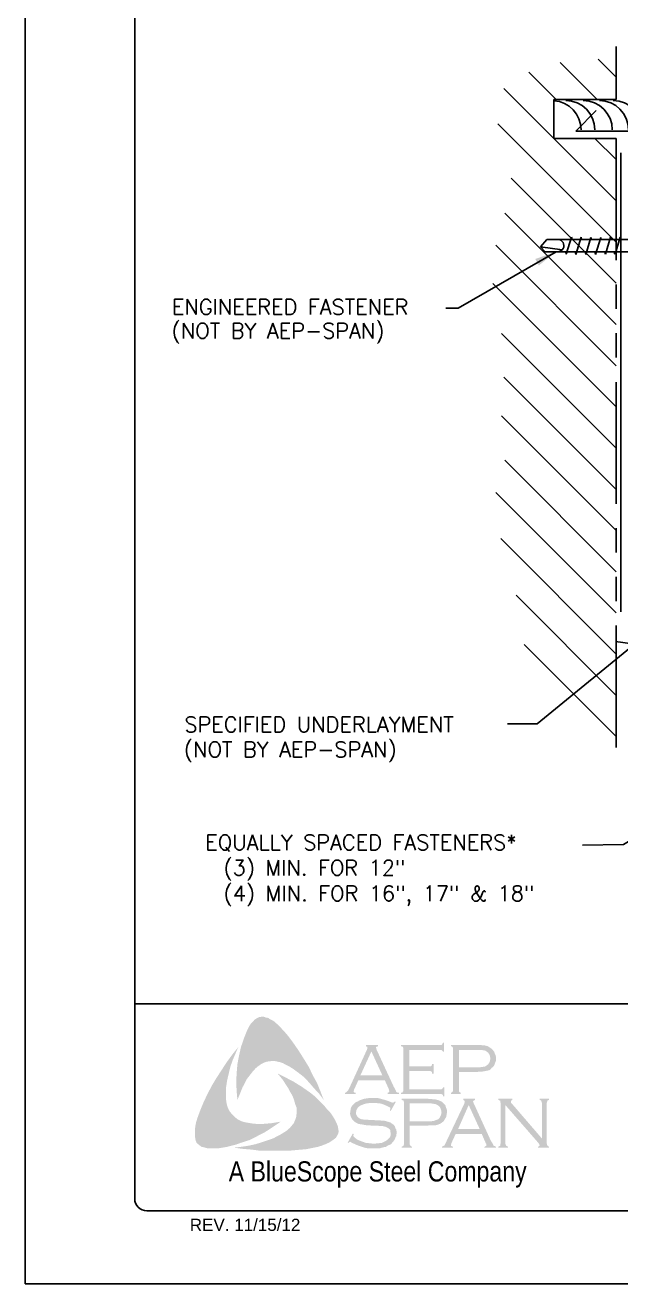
# Model space of a CAD drawing. Extents: x 100.7 to 109.2, y -38 to -27.
# Drawn here: x 100.65 to 103.71, y -38 to -31.54 of the extents above; entities that cross this region are included whole.
import ezdxf

# ---------------------------------------------------------------- set-up
doc = ezdxf.new("R2010")
doc.units = 0
doc.header["$LTSCALE"] = 0.5
doc.header["$MEASUREMENT"] = 0
doc.linetypes.add('PHANTOM', pattern=[2.5, 1.25, -0.25, 0.25, -0.25, 0.25, -0.25])
doc.layers.get('0').update_dxf_attribs({"linetype": 'CONTINUOUS'})
for name, color, linetype in [('BORDER', 9, 'CONTINUOUS'), ('DIM', 4, 'CONTINUOUS'), ('DWG', 2, 'CONTINUOUS'), ('LAYER_1', 160, 'CONTINUOUS')]:
    doc.layers.add(name, color=color, linetype=linetype)
doc.styles.add('ROMAND', font='romand.shx')
doc.styles.get("Standard").update_dxf_attribs({"font": 'romans.shx'})
doc.styles.add('STD', font='simplex.shx', dxfattribs={"height": 0.125})

# ---------------------------------------------------------------- blocks, each defined once
blk = doc.blocks.new('Blue Logo')
at = {"layer": 'LAYER_1'}
for points in [[(-1.7113, 0.8965), (-1.6829, 0.8581), (-1.6566, 0.8197), (-1.6323, 0.7812), (-1.606, 0.7387), (-1.5858, 0.6962), (-1.5635, 0.6557), (-1.5453, 0.6112), (-1.5291, 0.5687), (-1.5514, 0.5991), (-1.5777, 0.6274), (-1.602, 0.6557), (-1.6283, 0.6841), (-1.6566, 0.7063), (-1.687, 0.7286), (-1.7032, 0.7387), (-1.7193, 0.7468), (-1.7376, 0.7569), (-1.7558, 0.763), (-1.774, 0.767), (-1.7881, 0.7691), (-1.8064, 0.767), (-1.8225, 0.765), (-1.8387, 0.7589), (-1.8529, 0.7509), (-1.8671, 0.7407), (-1.8792, 0.7306), (-1.8954, 0.7124), (-1.9096, 0.6942), (-1.9237, 0.676), (-1.9338, 0.6557), (-1.946, 0.6335), (-1.9541, 0.6133), (-1.9723, 0.5687), (-1.9763, 0.6133), (-1.9784, 0.6618), (-1.9763, 0.7063), (-1.9723, 0.7529), (-1.9642, 0.7954), (-1.9541, 0.8399), (-1.9399, 0.8824), (-1.9237, 0.9228), (-1.9116, 0.9471), (-1.9035, 0.9593), (-1.8934, 0.9694), (-1.8853, 0.9795), (-1.8731, 0.9876), (-1.861, 0.9937), (-1.8468, 0.9957), (-1.8367, 0.9957), (-1.8266, 0.9916), (-1.8144, 0.9896), (-1.8064, 0.9836), (-1.7861, 0.9734), (-1.7699, 0.9593), (-1.7537, 0.9431), (-1.7376, 0.9269), (-1.7113, 0.8965)], [(-2.0289, 0.5566), (-2.0249, 0.5384), (-2.0188, 0.5222), (-2.0107, 0.508), (-1.9986, 0.4939), (-1.9864, 0.4817), (-1.9723, 0.4696), (-1.9561, 0.4615), (-1.9399, 0.4554), (-1.9176, 0.4514), (-1.8934, 0.4473), (-1.8691, 0.4453), (-1.8448, 0.4453), (-1.8205, 0.4473), (-1.7962, 0.4494), (-1.7497, 0.4574), (-1.7881, 0.4311), (-1.8286, 0.4048), (-1.8711, 0.3826), (-1.9116, 0.3623), (-1.9561, 0.3482), (-1.9784, 0.3401), (-2.0026, 0.334), (-2.0249, 0.3279), (-2.0492, 0.3239), (-2.0735, 0.3199), (-2.0957, 0.3199), (-2.122, 0.3199), (-2.1321, 0.3219), (-2.1443, 0.3259), (-2.1564, 0.3279), (-2.1645, 0.334), (-2.1746, 0.3421), (-2.1827, 0.3502), (-2.1868, 0.3603), (-2.1888, 0.3704), (-2.1908, 0.3907), (-2.1908, 0.4109), (-2.1888, 0.4332), (-2.1847, 0.4534), (-2.1787, 0.4736), (-2.1645, 0.5121), (-2.1463, 0.5566), (-2.1261, 0.5991), (-2.1038, 0.6416), (-2.0795, 0.6821), (-2.0532, 0.7225), (-2.0269, 0.763), (-1.9986, 0.8014), (-1.9682, 0.8399), (-1.9966, 0.7731), (-2.0087, 0.7387), (-2.0168, 0.7043), (-2.0249, 0.6699), (-2.031, 0.6315), (-2.031, 0.6133), (-2.031, 0.595), (-2.031, 0.5748), (-2.0289, 0.5566)], [(-1.09, 0.7165), (-1.09, 0.6234), (-0.9302, 0.6234), (-0.9241, 0.6234), (-0.9201, 0.6274), (-0.916, 0.6294), (-0.916, 0.6335), (-0.91, 0.6335), (-0.91, 0.587), (-0.916, 0.587), (-0.916, 0.593), (-0.9201, 0.5971), (-0.9241, 0.5991), (-0.9302, 0.5991), (-1.1325, 0.5991), (-1.1325, 0.6052), (-1.1244, 0.6072), (-1.1224, 0.6112), (-1.1204, 0.6133), (-1.1204, 0.6214), (-1.1204, 0.8298), (-1.1204, 0.8358), (-1.1224, 0.8399), (-1.1265, 0.8439), (-1.1325, 0.8439), (-1.1325, 0.85), (-0.9322, 0.85), (-0.9261, 0.85), (-0.9221, 0.852), (-0.9201, 0.8561), (-0.916, 0.8621), (-0.912, 0.8621), (-0.912, 0.8156), (-0.916, 0.8156), (-0.9201, 0.8217), (-0.9221, 0.8237), (-0.9261, 0.8257), (-0.9322, 0.8257), (-1.09, 0.8257), (-1.09, 0.7407), (-0.9868, 0.7407), (-0.9808, 0.7407), (-0.9767, 0.7428), (-0.9727, 0.7468), (-0.9727, 0.7529), (-0.9646, 0.7529), (-0.9646, 0.7043), (-0.9727, 0.7043), (-0.9727, 0.7104), (-0.9767, 0.7144), (-0.9808, 0.7165), (-0.9868, 0.7165), (-1.09, 0.7165)], [(-1.4705, 0.4655), (-1.4603, 0.4433), (-1.4563, 0.4332), (-1.4543, 0.419), (-1.4522, 0.4069), (-1.4543, 0.3967), (-1.4603, 0.3846), (-1.4664, 0.3745), (-1.4826, 0.3623), (-1.5008, 0.3502), (-1.519, 0.3421), (-1.5393, 0.334), (-1.5595, 0.3279), (-1.5797, 0.3239), (-1.6202, 0.3158), (-1.6667, 0.3118), (-1.7113, 0.3077), (-1.7598, 0.3077), (-1.8064, 0.3077), (-1.8529, 0.3077), (-1.8994, 0.3138), (-1.946, 0.3178), (-1.9905, 0.3239), (-1.9541, 0.3279), (-1.9136, 0.334), (-1.8772, 0.3421), (-1.8387, 0.3543), (-1.8023, 0.3664), (-1.7861, 0.3725), (-1.7679, 0.3826), (-1.7517, 0.3907), (-1.7355, 0.4008), (-1.7193, 0.4109), (-1.7032, 0.4251), (-1.693, 0.4372), (-1.6829, 0.4494), (-1.6769, 0.4635), (-1.6708, 0.4797), (-1.6688, 0.4959), (-1.6688, 0.5121), (-1.6688, 0.5303), (-1.6748, 0.5445), (-1.6809, 0.5667), (-1.689, 0.589), (-1.7011, 0.6092), (-1.7113, 0.6294), (-1.7254, 0.6497), (-1.7376, 0.6699), (-1.7659, 0.7043), (-1.7254, 0.6841), (-1.6829, 0.6618), (-1.6404, 0.6355), (-1.6, 0.6072), (-1.5818, 0.593), (-1.5635, 0.5768), (-1.5453, 0.5586), (-1.5291, 0.5424), (-1.513, 0.5222), (-1.4968, 0.506), (-1.4826, 0.4858), (-1.4705, 0.4655)], [(-1.1588, 0.5586), (-1.1851, 0.5121), (-1.1892, 0.5141), (-1.1872, 0.5242), (-1.1872, 0.5283), (-1.1892, 0.5303), (-1.2013, 0.5364), (-1.2195, 0.5445), (-1.2378, 0.5505), (-1.258, 0.5526), (-1.2782, 0.5526), (-1.2944, 0.5526), (-1.3106, 0.5505), (-1.3248, 0.5465), (-1.3389, 0.5404), (-1.3491, 0.5343), (-1.3571, 0.5242), (-1.3612, 0.5161), (-1.3632, 0.504), (-1.3632, 0.4959), (-1.3592, 0.4878), (-1.3531, 0.4797), (-1.345, 0.4736), (-1.3349, 0.4696), (-1.3207, 0.4676), (-1.2782, 0.4655), (-1.2418, 0.4635), (-1.2155, 0.4615), (-1.2013, 0.4574), (-1.1872, 0.4534), (-1.1791, 0.4473), (-1.173, 0.4433), (-1.1669, 0.4372), (-1.1629, 0.4311), (-1.1609, 0.423), (-1.1568, 0.417), (-1.1548, 0.4069), (-1.1548, 0.3988), (-1.1568, 0.3826), (-1.1609, 0.3765), (-1.1629, 0.3684), (-1.1669, 0.3623), (-1.171, 0.3563), (-1.1831, 0.3421), (-1.1912, 0.3381), (-1.2013, 0.334), (-1.2094, 0.3279), (-1.2216, 0.3259), (-1.2438, 0.3199), (-1.2701, 0.3199), (-1.2985, 0.3199), (-1.3126, 0.3219), (-1.3268, 0.3259), (-1.3511, 0.334), (-1.3835, 0.3482), (-1.3936, 0.3543), (-1.3976, 0.3522), (-1.4017, 0.3482), (-1.4057, 0.3502), (-1.3794, 0.3967), (-1.3754, 0.3927), (-1.3774, 0.3826), (-1.3754, 0.3806), (-1.3713, 0.3765), (-1.3551, 0.3644), (-1.3349, 0.3563), (-1.3126, 0.3482), (-1.2924, 0.3462), (-1.2722, 0.3441), (-1.2499, 0.3462), (-1.2297, 0.3482), (-1.2135, 0.3563), (-1.2013, 0.3644), (-1.1932, 0.3725), (-1.1872, 0.3806), (-1.1851, 0.3887), (-1.1851, 0.3967), (-1.1872, 0.4089), (-1.1872, 0.4129), (-1.1912, 0.419), (-1.1993, 0.4251), (-1.2115, 0.4311), (-1.2216, 0.4332), (-1.2297, 0.4352), (-1.2843, 0.4372), (-1.3126, 0.4392), (-1.3349, 0.4433), (-1.3491, 0.4453), (-1.3652, 0.4534), (-1.3713, 0.4574), (-1.3754, 0.4615), (-1.3814, 0.4676), (-1.3855, 0.4736), (-1.3895, 0.4817), (-1.3915, 0.4878), (-1.3936, 0.4959), (-1.3936, 0.502), (-1.3915, 0.5161), (-1.3895, 0.5283), (-1.3835, 0.5384), (-1.3733, 0.5485), (-1.3652, 0.5566), (-1.3551, 0.5606), (-1.345, 0.5667), (-1.3329, 0.5708), (-1.3207, 0.5748), (-1.3066, 0.5768), (-1.2924, 0.5789), (-1.2762, 0.5789), (-1.2519, 0.5789), (-1.2297, 0.5728), (-1.2074, 0.5667), (-1.1811, 0.5566), (-1.173, 0.5546), (-1.169, 0.5566), (-1.1649, 0.5606), (-1.1588, 0.5586)], [(-0.5963, 0.5424), (-0.5963, 0.3462), (-0.5943, 0.3381), (-0.5923, 0.334), (-0.5882, 0.332), (-0.5822, 0.3279), (-0.5822, 0.3239), (-0.6327, 0.3239), (-0.6327, 0.3279), (-0.6267, 0.332), (-0.6226, 0.334), (-0.6226, 0.3381), (-0.6206, 0.3462), (-0.6206, 0.5526), (-0.6226, 0.5586), (-0.6226, 0.5647), (-0.6267, 0.5667), (-0.6327, 0.5687), (-0.6327, 0.5748), (-0.5599, 0.5748), (-0.5599, 0.5687), (-0.568, 0.5647), (-0.568, 0.5627), (-0.568, 0.5606), (-0.568, 0.5546), (-0.5599, 0.5465), (-0.4081, 0.3704), (-0.4081, 0.5526), (-0.4102, 0.5586), (-0.4122, 0.5647), (-0.4142, 0.5667), (-0.4203, 0.5687), (-0.4203, 0.5748), (-0.3717, 0.5748), (-0.3717, 0.5687), (-0.3778, 0.5667), (-0.3798, 0.5647), (-0.3818, 0.5586), (-0.3839, 0.5526), (-0.3839, 0.3462), (-0.3818, 0.3381), (-0.3798, 0.334), (-0.3778, 0.332), (-0.3717, 0.3279), (-0.3717, 0.3239), (-0.4284, 0.3239), (-0.4284, 0.3279), (-0.4223, 0.332), (-0.4203, 0.334), (-0.4203, 0.336), (-0.4223, 0.3421), (-0.4284, 0.3502), (-0.5963, 0.5424)]]:
    blk.add_hatch(color=7, dxfattribs=at).paths.add_polyline_path(points)
h = blk.add_hatch(color=7, dxfattribs=at)
edge = h.paths.add_edge_path(flags=16)
edge.add_spline(control_points=[(-1.2276, 0.6942), (-1.2276, 0.6942), (-1.2843, 0.8176), (-1.2843, 0.8176), (-1.2843, 0.8176), (-1.341, 0.6942), (-1.341, 0.6942), (-1.341, 0.6942), (-1.2276, 0.6942), (-1.2276, 0.6942), (-1.2276, 0.6942), (-1.2276, 0.6942), (-1.2276, 0.6942), (-1.2276, 0.6942), (-1.2276, 0.6942), (-1.2276, 0.6942)], knot_values=[0, 0, 0, 0, 1, 1, 1, 2, 2, 2, 3, 3, 3, 4, 4, 4, 5, 5, 5, 5], degree=3, periodic=0)
edge = h.paths.add_edge_path()
edge.add_spline(control_points=[(-1.2155, 0.6699), (-1.2155, 0.6699), (-1.3511, 0.6699), (-1.3511, 0.6699), (-1.3511, 0.6699), (-1.3733, 0.6214), (-1.3733, 0.6214), (-1.3733, 0.6214), (-1.3733, 0.6214), (-1.3733, 0.6214), (-1.3733, 0.6214), (-1.3754, 0.6133), (-1.3754, 0.6133), (-1.3754, 0.6133), (-1.3754, 0.6133), (-1.3754, 0.6133), (-1.3754, 0.6133), (-1.3754, 0.6112), (-1.3754, 0.6112), (-1.3754, 0.6112), (-1.3733, 0.6072), (-1.3733, 0.6072), (-1.3733, 0.6072), (-1.3652, 0.6052), (-1.3652, 0.6052), (-1.3652, 0.6052), (-1.3652, 0.5991), (-1.3652, 0.5991), (-1.3652, 0.5991), (-1.4199, 0.5991), (-1.4199, 0.5991), (-1.4199, 0.5991), (-1.4199, 0.6052), (-1.4199, 0.6052), (-1.4199, 0.6052), (-1.4199, 0.6052), (-1.4199, 0.6052), (-1.4199, 0.6052), (-1.4138, 0.6072), (-1.4138, 0.6072), (-1.4138, 0.6072), (-1.4098, 0.6112), (-1.4098, 0.6112), (-1.4098, 0.6112), (-1.4098, 0.6112), (-1.4098, 0.6112), (-1.4098, 0.6112), (-1.4037, 0.6173), (-1.4037, 0.6173), (-1.4037, 0.6173), (-1.3976, 0.6294), (-1.3976, 0.6294), (-1.3976, 0.6294), (-1.3066, 0.8277), (-1.3066, 0.8277), (-1.3066, 0.8277), (-1.3066, 0.8277), (-1.3066, 0.8277), (-1.3066, 0.8277), (-1.3045, 0.8358), (-1.3045, 0.8358), (-1.3045, 0.8358), (-1.3045, 0.8358), (-1.3045, 0.8358), (-1.3045, 0.8358), (-1.3045, 0.8399), (-1.3045, 0.8399), (-1.3045, 0.8399), (-1.3066, 0.8419), (-1.3066, 0.8419), (-1.3066, 0.8419), (-1.3126, 0.8439), (-1.3126, 0.8439), (-1.3126, 0.8439), (-1.3126, 0.85), (-1.3126, 0.85), (-1.3126, 0.85), (-1.2499, 0.85), (-1.2499, 0.85), (-1.2499, 0.85), (-1.2499, 0.8439), (-1.2499, 0.8439), (-1.2499, 0.8439), (-1.2499, 0.8439), (-1.2499, 0.8439), (-1.2499, 0.8439), (-1.258, 0.8419), (-1.258, 0.8419), (-1.258, 0.8419), (-1.26, 0.8399), (-1.26, 0.8399), (-1.26, 0.8399), (-1.26, 0.8358), (-1.26, 0.8358), (-1.26, 0.8358), (-1.26, 0.8358), (-1.26, 0.8358), (-1.26, 0.8358), (-1.258, 0.8277), (-1.258, 0.8277), (-1.258, 0.8277), (-1.169, 0.6355), (-1.169, 0.6355), (-1.169, 0.6355), (-1.169, 0.6355), (-1.169, 0.6355), (-1.169, 0.6355), (-1.1609, 0.6214), (-1.1609, 0.6214), (-1.1609, 0.6214), (-1.1568, 0.6112), (-1.1568, 0.6112), (-1.1568, 0.6112), (-1.1568, 0.6112), (-1.1568, 0.6112), (-1.1568, 0.6112), (-1.1528, 0.6072), (-1.1528, 0.6072), (-1.1528, 0.6072), (-1.1427, 0.6052), (-1.1427, 0.6052), (-1.1427, 0.6052), (-1.1427, 0.5991), (-1.1427, 0.5991), (-1.1427, 0.5991), (-1.2013, 0.5991), (-1.2013, 0.5991), (-1.2013, 0.5991), (-1.2013, 0.6052), (-1.2013, 0.6052), (-1.2013, 0.6052), (-1.2013, 0.6052), (-1.2013, 0.6052), (-1.2013, 0.6052), (-1.1973, 0.6072), (-1.1973, 0.6072), (-1.1973, 0.6072), (-1.1953, 0.6072), (-1.1953, 0.6072), (-1.1953, 0.6072), (-1.1932, 0.6112), (-1.1932, 0.6112), (-1.1932, 0.6112), (-1.1912, 0.6133), (-1.1912, 0.6133), (-1.1912, 0.6133), (-1.1912, 0.6133), (-1.1912, 0.6133), (-1.1912, 0.6133), (-1.1932, 0.6173), (-1.1932, 0.6173), (-1.1932, 0.6173), (-1.1953, 0.6254), (-1.1953, 0.6254), (-1.1953, 0.6254), (-1.2155, 0.6699), (-1.2155, 0.6699), (-1.2155, 0.6699), (-1.2155, 0.6699), (-1.2155, 0.6699), (-1.2155, 0.6699), (-1.2155, 0.6699), (-1.2155, 0.6699)], knot_values=[0, 0, 0, 0, 1, 1, 1, 2, 2, 2, 3, 3, 3, 4, 4, 4, 5, 5, 5, 6, 6, 6, 7, 7, 7, 8, 8, 8, 9, 9, 9, 10, 10, 10, 11, 11, 11, 12, 12, 12, 13, 13, 13, 14, 14, 14, 15, 15, 15, 16, 16, 16, 17, 17, 17, 18, 18, 18, 19, 19, 19, 20, 20, 20, 21, 21, 21, 22, 22, 22, 23, 23, 23, 24, 24, 24, 25, 25, 25, 26, 26, 26, 27, 27, 27, 28, 28, 28, 29, 29, 29, 30, 30, 30, 31, 31, 31, 32, 32, 32, 33, 33, 33, 34, 34, 34, 35, 35, 35, 36, 36, 36, 37, 37, 37, 38, 38, 38, 39, 39, 39, 40, 40, 40, 41, 41, 41, 42, 42, 42, 43, 43, 43, 44, 44, 44, 45, 45, 45, 46, 46, 46, 47, 47, 47, 48, 48, 48, 49, 49, 49, 50, 50, 50, 51, 51, 51, 52, 52, 52, 53, 53, 53, 54, 54, 54, 54], degree=3, periodic=0)
h = blk.add_hatch(color=7, dxfattribs=at)
edge = h.paths.add_edge_path(flags=16)
edge.add_spline(control_points=[(-0.8351, 0.7367), (-0.8351, 0.7367), (-0.742, 0.7367), (-0.742, 0.7367), (-0.742, 0.7367), (-0.742, 0.7367), (-0.742, 0.7367), (-0.742, 0.7367), (-0.7238, 0.7367), (-0.7238, 0.7367), (-0.7238, 0.7367), (-0.7096, 0.7387), (-0.7096, 0.7387), (-0.7096, 0.7387), (-0.7096, 0.7387), (-0.7096, 0.7387), (-0.7096, 0.7387), (-0.6995, 0.7407), (-0.6995, 0.7407), (-0.6995, 0.7407), (-0.6934, 0.7448), (-0.6934, 0.7448), (-0.6934, 0.7448), (-0.6934, 0.7448), (-0.6934, 0.7448), (-0.6934, 0.7448), (-0.6854, 0.7509), (-0.6854, 0.7509), (-0.6854, 0.7509), (-0.6793, 0.7589), (-0.6793, 0.7589), (-0.6793, 0.7589), (-0.6752, 0.7691), (-0.6752, 0.7691), (-0.6752, 0.7691), (-0.6732, 0.7812), (-0.6732, 0.7812), (-0.6732, 0.7812), (-0.6732, 0.7812), (-0.6732, 0.7812), (-0.6732, 0.7812), (-0.6752, 0.7933), (-0.6752, 0.7933), (-0.6752, 0.7933), (-0.6793, 0.8035), (-0.6793, 0.8035), (-0.6793, 0.8035), (-0.6854, 0.8116), (-0.6854, 0.8116), (-0.6854, 0.8116), (-0.6934, 0.8176), (-0.6934, 0.8176), (-0.6934, 0.8176), (-0.6934, 0.8176), (-0.6934, 0.8176), (-0.6934, 0.8176), (-0.6995, 0.8217), (-0.6995, 0.8217), (-0.6995, 0.8217), (-0.7096, 0.8237), (-0.7096, 0.8237), (-0.7096, 0.8237), (-0.7096, 0.8237), (-0.7096, 0.8237), (-0.7096, 0.8237), (-0.7238, 0.8257), (-0.7238, 0.8257), (-0.7238, 0.8257), (-0.742, 0.8257), (-0.742, 0.8257), (-0.742, 0.8257), (-0.8351, 0.8257), (-0.8351, 0.8257), (-0.8351, 0.8257), (-0.8351, 0.7367), (-0.8351, 0.7367), (-0.8351, 0.7367), (-0.8351, 0.7367), (-0.8351, 0.7367), (-0.8351, 0.7367), (-0.8351, 0.7367), (-0.8351, 0.7367)], knot_values=[0, 0, 0, 0, 1, 1, 1, 2, 2, 2, 3, 3, 3, 4, 4, 4, 5, 5, 5, 6, 6, 6, 7, 7, 7, 8, 8, 8, 9, 9, 9, 10, 10, 10, 11, 11, 11, 12, 12, 12, 13, 13, 13, 14, 14, 14, 15, 15, 15, 16, 16, 16, 17, 17, 17, 18, 18, 18, 19, 19, 19, 20, 20, 20, 21, 21, 21, 22, 22, 22, 23, 23, 23, 24, 24, 24, 25, 25, 25, 26, 26, 26, 27, 27, 27, 27], degree=3, periodic=0)
edge = h.paths.add_edge_path()
edge.add_spline(control_points=[(-0.8351, 0.7124), (-0.8351, 0.7124), (-0.8351, 0.6193), (-0.8351, 0.6193), (-0.8351, 0.6193), (-0.8351, 0.6193), (-0.8351, 0.6193), (-0.8351, 0.6193), (-0.8351, 0.6133), (-0.8351, 0.6133), (-0.8351, 0.6133), (-0.8331, 0.6112), (-0.8331, 0.6112), (-0.8331, 0.6112), (-0.8331, 0.6112), (-0.8331, 0.6112), (-0.8331, 0.6112), (-0.829, 0.6072), (-0.829, 0.6072), (-0.829, 0.6072), (-0.825, 0.6052), (-0.825, 0.6052), (-0.825, 0.6052), (-0.825, 0.5991), (-0.825, 0.5991), (-0.825, 0.5991), (-0.8756, 0.5991), (-0.8756, 0.5991), (-0.8756, 0.5991), (-0.8756, 0.6052), (-0.8756, 0.6052), (-0.8756, 0.6052), (-0.8756, 0.6052), (-0.8756, 0.6052), (-0.8756, 0.6052), (-0.8715, 0.6072), (-0.8715, 0.6072), (-0.8715, 0.6072), (-0.8675, 0.6112), (-0.8675, 0.6112), (-0.8675, 0.6112), (-0.8675, 0.6112), (-0.8675, 0.6112), (-0.8675, 0.6112), (-0.8654, 0.6133), (-0.8654, 0.6133), (-0.8654, 0.6133), (-0.8654, 0.6193), (-0.8654, 0.6193), (-0.8654, 0.6193), (-0.8654, 0.8318), (-0.8654, 0.8318), (-0.8654, 0.8318), (-0.8654, 0.8318), (-0.8654, 0.8318), (-0.8654, 0.8318), (-0.8654, 0.8358), (-0.8654, 0.8358), (-0.8654, 0.8358), (-0.8675, 0.8399), (-0.8675, 0.8399), (-0.8675, 0.8399), (-0.8675, 0.8399), (-0.8675, 0.8399), (-0.8675, 0.8399), (-0.8715, 0.8439), (-0.8715, 0.8439), (-0.8715, 0.8439), (-0.8756, 0.8439), (-0.8756, 0.8439), (-0.8756, 0.8439), (-0.8756, 0.85), (-0.8756, 0.85), (-0.8756, 0.85), (-0.744, 0.85), (-0.744, 0.85), (-0.744, 0.85), (-0.744, 0.85), (-0.744, 0.85), (-0.744, 0.85), (-0.7198, 0.85), (-0.7198, 0.85), (-0.7198, 0.85), (-0.6995, 0.848), (-0.6995, 0.848), (-0.6995, 0.848), (-0.6995, 0.848), (-0.6995, 0.848), (-0.6995, 0.848), (-0.6854, 0.8439), (-0.6854, 0.8439), (-0.6854, 0.8439), (-0.6732, 0.8358), (-0.6732, 0.8358), (-0.6732, 0.8358), (-0.6732, 0.8358), (-0.6732, 0.8358), (-0.6732, 0.8358), (-0.6671, 0.8318), (-0.6671, 0.8318), (-0.6671, 0.8318), (-0.6631, 0.8277), (-0.6631, 0.8277), (-0.6631, 0.8277), (-0.653, 0.8156), (-0.653, 0.8156), (-0.653, 0.8156), (-0.653, 0.8156), (-0.653, 0.8156), (-0.653, 0.8156), (-0.651, 0.8075), (-0.651, 0.8075), (-0.651, 0.8075), (-0.6469, 0.7994), (-0.6469, 0.7994), (-0.6469, 0.7994), (-0.6449, 0.7913), (-0.6449, 0.7913), (-0.6449, 0.7913), (-0.6449, 0.7812), (-0.6449, 0.7812), (-0.6449, 0.7812), (-0.6449, 0.7812), (-0.6449, 0.7812), (-0.6449, 0.7812), (-0.6449, 0.7691), (-0.6449, 0.7691), (-0.6449, 0.7691), (-0.6489, 0.7589), (-0.6489, 0.7589), (-0.6489, 0.7589), (-0.653, 0.7468), (-0.653, 0.7468), (-0.653, 0.7468), (-0.659, 0.7387), (-0.659, 0.7387), (-0.659, 0.7387), (-0.659, 0.7387), (-0.659, 0.7387), (-0.659, 0.7387), (-0.6671, 0.7326), (-0.6671, 0.7326), (-0.6671, 0.7326), (-0.6732, 0.7245), (-0.6732, 0.7245), (-0.6732, 0.7245), (-0.6813, 0.7205), (-0.6813, 0.7205), (-0.6813, 0.7205), (-0.6914, 0.7185), (-0.6914, 0.7185), (-0.6914, 0.7185), (-0.6914, 0.7185), (-0.6914, 0.7185), (-0.6914, 0.7185), (-0.7015, 0.7165), (-0.7015, 0.7165), (-0.7015, 0.7165), (-0.7137, 0.7144), (-0.7137, 0.7144), (-0.7137, 0.7144), (-0.744, 0.7124), (-0.744, 0.7124), (-0.744, 0.7124), (-0.8351, 0.7124), (-0.8351, 0.7124), (-0.8351, 0.7124), (-0.8351, 0.7124), (-0.8351, 0.7124), (-0.8351, 0.7124), (-0.8351, 0.7124), (-0.8351, 0.7124)], knot_values=[0, 0, 0, 0, 1, 1, 1, 2, 2, 2, 3, 3, 3, 4, 4, 4, 5, 5, 5, 6, 6, 6, 7, 7, 7, 8, 8, 8, 9, 9, 9, 10, 10, 10, 11, 11, 11, 12, 12, 12, 13, 13, 13, 14, 14, 14, 15, 15, 15, 16, 16, 16, 17, 17, 17, 18, 18, 18, 19, 19, 19, 20, 20, 20, 21, 21, 21, 22, 22, 22, 23, 23, 23, 24, 24, 24, 25, 25, 25, 26, 26, 26, 27, 27, 27, 28, 28, 28, 29, 29, 29, 30, 30, 30, 31, 31, 31, 32, 32, 32, 33, 33, 33, 34, 34, 34, 35, 35, 35, 36, 36, 36, 37, 37, 37, 38, 38, 38, 39, 39, 39, 40, 40, 40, 41, 41, 41, 42, 42, 42, 43, 43, 43, 44, 44, 44, 45, 45, 45, 46, 46, 46, 47, 47, 47, 48, 48, 48, 49, 49, 49, 50, 50, 50, 51, 51, 51, 52, 52, 52, 53, 53, 53, 54, 54, 54, 55, 55, 55, 56, 56, 56, 57, 57, 57, 57], degree=3, periodic=0)
h = blk.add_hatch(color=7, dxfattribs=at)
edge = h.paths.add_edge_path(flags=16)
edge.add_spline(control_points=[(-1.088, 0.4595), (-1.088, 0.4595), (-0.9929, 0.4595), (-0.9929, 0.4595), (-0.9929, 0.4595), (-0.9929, 0.4595), (-0.9929, 0.4595), (-0.9929, 0.4595), (-0.9747, 0.4595), (-0.9747, 0.4595), (-0.9747, 0.4595), (-0.9626, 0.4615), (-0.9626, 0.4615), (-0.9626, 0.4615), (-0.9626, 0.4615), (-0.9626, 0.4615), (-0.9626, 0.4615), (-0.9525, 0.4655), (-0.9525, 0.4655), (-0.9525, 0.4655), (-0.9444, 0.4676), (-0.9444, 0.4676), (-0.9444, 0.4676), (-0.9444, 0.4676), (-0.9444, 0.4676), (-0.9444, 0.4676), (-0.9363, 0.4736), (-0.9363, 0.4736), (-0.9363, 0.4736), (-0.9302, 0.4838), (-0.9302, 0.4838), (-0.9302, 0.4838), (-0.9261, 0.4939), (-0.9261, 0.4939), (-0.9261, 0.4939), (-0.9241, 0.506), (-0.9241, 0.506), (-0.9241, 0.506), (-0.9241, 0.506), (-0.9241, 0.506), (-0.9241, 0.506), (-0.9261, 0.5161), (-0.9261, 0.5161), (-0.9261, 0.5161), (-0.9302, 0.5283), (-0.9302, 0.5283), (-0.9302, 0.5283), (-0.9363, 0.5364), (-0.9363, 0.5364), (-0.9363, 0.5364), (-0.9444, 0.5424), (-0.9444, 0.5424), (-0.9444, 0.5424), (-0.9444, 0.5424), (-0.9444, 0.5424), (-0.9444, 0.5424), (-0.9525, 0.5465), (-0.9525, 0.5465), (-0.9525, 0.5465), (-0.9626, 0.5485), (-0.9626, 0.5485), (-0.9626, 0.5485), (-0.9626, 0.5485), (-0.9626, 0.5485), (-0.9626, 0.5485), (-0.9747, 0.5505), (-0.9747, 0.5505), (-0.9747, 0.5505), (-0.9929, 0.5505), (-0.9929, 0.5505), (-0.9929, 0.5505), (-1.088, 0.5505), (-1.088, 0.5505), (-1.088, 0.5505), (-1.088, 0.4595), (-1.088, 0.4595), (-1.088, 0.4595), (-1.088, 0.4595), (-1.088, 0.4595), (-1.088, 0.4595), (-1.088, 0.4595), (-1.088, 0.4595)], knot_values=[0, 0, 0, 0, 1, 1, 1, 2, 2, 2, 3, 3, 3, 4, 4, 4, 5, 5, 5, 6, 6, 6, 7, 7, 7, 8, 8, 8, 9, 9, 9, 10, 10, 10, 11, 11, 11, 12, 12, 12, 13, 13, 13, 14, 14, 14, 15, 15, 15, 16, 16, 16, 17, 17, 17, 18, 18, 18, 19, 19, 19, 20, 20, 20, 21, 21, 21, 22, 22, 22, 23, 23, 23, 24, 24, 24, 25, 25, 25, 26, 26, 26, 27, 27, 27, 27], degree=3, periodic=0)
edge = h.paths.add_edge_path()
edge.add_spline(control_points=[(-1.088, 0.4372), (-1.088, 0.4372), (-1.088, 0.3421), (-1.088, 0.3421), (-1.088, 0.3421), (-1.088, 0.3421), (-1.088, 0.3421), (-1.088, 0.3421), (-1.086, 0.3381), (-1.086, 0.3381), (-1.086, 0.3381), (-1.084, 0.334), (-1.084, 0.334), (-1.084, 0.334), (-1.084, 0.334), (-1.084, 0.334), (-1.084, 0.334), (-1.082, 0.332), (-1.082, 0.332), (-1.082, 0.332), (-1.0759, 0.3279), (-1.0759, 0.3279), (-1.0759, 0.3279), (-1.0759, 0.3239), (-1.0759, 0.3239), (-1.0759, 0.3239), (-1.1285, 0.3239), (-1.1285, 0.3239), (-1.1285, 0.3239), (-1.1285, 0.3279), (-1.1285, 0.3279), (-1.1285, 0.3279), (-1.1285, 0.3279), (-1.1285, 0.3279), (-1.1285, 0.3279), (-1.1224, 0.332), (-1.1224, 0.332), (-1.1224, 0.332), (-1.1184, 0.334), (-1.1184, 0.334), (-1.1184, 0.334), (-1.1184, 0.334), (-1.1184, 0.334), (-1.1184, 0.334), (-1.1184, 0.3381), (-1.1184, 0.3381), (-1.1184, 0.3381), (-1.1164, 0.3421), (-1.1164, 0.3421), (-1.1164, 0.3421), (-1.1164, 0.5566), (-1.1164, 0.5566), (-1.1164, 0.5566), (-1.1164, 0.5566), (-1.1164, 0.5566), (-1.1164, 0.5566), (-1.1184, 0.5606), (-1.1184, 0.5606), (-1.1184, 0.5606), (-1.1184, 0.5647), (-1.1184, 0.5647), (-1.1184, 0.5647), (-1.1184, 0.5647), (-1.1184, 0.5647), (-1.1184, 0.5647), (-1.1224, 0.5667), (-1.1224, 0.5667), (-1.1224, 0.5667), (-1.1285, 0.5687), (-1.1285, 0.5687), (-1.1285, 0.5687), (-1.1285, 0.5748), (-1.1285, 0.5748), (-1.1285, 0.5748), (-0.997, 0.5748), (-0.997, 0.5748), (-0.997, 0.5748), (-0.997, 0.5748), (-0.997, 0.5748), (-0.997, 0.5748), (-0.9727, 0.5728), (-0.9727, 0.5728), (-0.9727, 0.5728), (-0.9525, 0.5708), (-0.9525, 0.5708), (-0.9525, 0.5708), (-0.9525, 0.5708), (-0.9525, 0.5708), (-0.9525, 0.5708), (-0.9383, 0.5667), (-0.9383, 0.5667), (-0.9383, 0.5667), (-0.9241, 0.5606), (-0.9241, 0.5606), (-0.9241, 0.5606), (-0.9241, 0.5606), (-0.9241, 0.5606), (-0.9241, 0.5606), (-0.9201, 0.5566), (-0.9201, 0.5566), (-0.9201, 0.5566), (-0.914, 0.5505), (-0.914, 0.5505), (-0.914, 0.5505), (-0.9039, 0.5404), (-0.9039, 0.5404), (-0.9039, 0.5404), (-0.9039, 0.5404), (-0.9039, 0.5404), (-0.9039, 0.5404), (-0.9019, 0.5323), (-0.9019, 0.5323), (-0.9019, 0.5323), (-0.8978, 0.5222), (-0.8978, 0.5222), (-0.8978, 0.5222), (-0.8958, 0.5161), (-0.8958, 0.5161), (-0.8958, 0.5161), (-0.8958, 0.506), (-0.8958, 0.506), (-0.8958, 0.506), (-0.8958, 0.506), (-0.8958, 0.506), (-0.8958, 0.506), (-0.8978, 0.4939), (-0.8978, 0.4939), (-0.8978, 0.4939), (-0.8998, 0.4817), (-0.8998, 0.4817), (-0.8998, 0.4817), (-0.9059, 0.4716), (-0.9059, 0.4716), (-0.9059, 0.4716), (-0.912, 0.4615), (-0.912, 0.4615), (-0.912, 0.4615), (-0.912, 0.4615), (-0.912, 0.4615), (-0.912, 0.4615), (-0.9181, 0.4554), (-0.9181, 0.4554), (-0.9181, 0.4554), (-0.9261, 0.4494), (-0.9261, 0.4494), (-0.9261, 0.4494), (-0.9342, 0.4453), (-0.9342, 0.4453), (-0.9342, 0.4453), (-0.9444, 0.4413), (-0.9444, 0.4413), (-0.9444, 0.4413), (-0.9444, 0.4413), (-0.9444, 0.4413), (-0.9444, 0.4413), (-0.9525, 0.4392), (-0.9525, 0.4392), (-0.9525, 0.4392), (-0.9646, 0.4392), (-0.9646, 0.4392), (-0.9646, 0.4392), (-0.997, 0.4372), (-0.997, 0.4372), (-0.997, 0.4372), (-1.088, 0.4372), (-1.088, 0.4372), (-1.088, 0.4372), (-1.088, 0.4372), (-1.088, 0.4372), (-1.088, 0.4372), (-1.088, 0.4372), (-1.088, 0.4372)], knot_values=[0, 0, 0, 0, 1, 1, 1, 2, 2, 2, 3, 3, 3, 4, 4, 4, 5, 5, 5, 6, 6, 6, 7, 7, 7, 8, 8, 8, 9, 9, 9, 10, 10, 10, 11, 11, 11, 12, 12, 12, 13, 13, 13, 14, 14, 14, 15, 15, 15, 16, 16, 16, 17, 17, 17, 18, 18, 18, 19, 19, 19, 20, 20, 20, 21, 21, 21, 22, 22, 22, 23, 23, 23, 24, 24, 24, 25, 25, 25, 26, 26, 26, 27, 27, 27, 28, 28, 28, 29, 29, 29, 30, 30, 30, 31, 31, 31, 32, 32, 32, 33, 33, 33, 34, 34, 34, 35, 35, 35, 36, 36, 36, 37, 37, 37, 38, 38, 38, 39, 39, 39, 40, 40, 40, 41, 41, 41, 42, 42, 42, 43, 43, 43, 44, 44, 44, 45, 45, 45, 46, 46, 46, 47, 47, 47, 48, 48, 48, 49, 49, 49, 50, 50, 50, 51, 51, 51, 52, 52, 52, 53, 53, 53, 54, 54, 54, 55, 55, 55, 56, 56, 56, 57, 57, 57, 57], degree=3, periodic=0)
h = blk.add_hatch(color=7, dxfattribs=at)
edge = h.paths.add_edge_path(flags=16)
edge.add_spline(control_points=[(-0.7278, 0.419), (-0.7278, 0.419), (-0.7845, 0.5424), (-0.7845, 0.5424), (-0.7845, 0.5424), (-0.8391, 0.419), (-0.8391, 0.419), (-0.8391, 0.419), (-0.7278, 0.419), (-0.7278, 0.419), (-0.7278, 0.419), (-0.7278, 0.419), (-0.7278, 0.419), (-0.7278, 0.419), (-0.7278, 0.419), (-0.7278, 0.419)], knot_values=[0, 0, 0, 0, 1, 1, 1, 2, 2, 2, 3, 3, 3, 4, 4, 4, 5, 5, 5, 5], degree=3, periodic=0)
edge = h.paths.add_edge_path()
edge.add_spline(control_points=[(-0.7177, 0.3947), (-0.7177, 0.3947), (-0.8513, 0.3947), (-0.8513, 0.3947), (-0.8513, 0.3947), (-0.8735, 0.3462), (-0.8735, 0.3462), (-0.8735, 0.3462), (-0.8735, 0.3462), (-0.8735, 0.3462), (-0.8735, 0.3462), (-0.8756, 0.336), (-0.8756, 0.336), (-0.8756, 0.336), (-0.8756, 0.336), (-0.8756, 0.336), (-0.8756, 0.336), (-0.8756, 0.334), (-0.8756, 0.334), (-0.8756, 0.334), (-0.8735, 0.332), (-0.8735, 0.332), (-0.8735, 0.332), (-0.8654, 0.3279), (-0.8654, 0.3279), (-0.8654, 0.3279), (-0.8654, 0.3239), (-0.8654, 0.3239), (-0.8654, 0.3239), (-0.9221, 0.3239), (-0.9221, 0.3239), (-0.9221, 0.3239), (-0.9221, 0.3279), (-0.9221, 0.3279), (-0.9221, 0.3279), (-0.9221, 0.3279), (-0.9221, 0.3279), (-0.9221, 0.3279), (-0.916, 0.332), (-0.916, 0.332), (-0.916, 0.332), (-0.91, 0.334), (-0.91, 0.334), (-0.91, 0.334), (-0.91, 0.334), (-0.91, 0.334), (-0.91, 0.334), (-0.9059, 0.3421), (-0.9059, 0.3421), (-0.9059, 0.3421), (-0.8998, 0.3543), (-0.8998, 0.3543), (-0.8998, 0.3543), (-0.8068, 0.5505), (-0.8068, 0.5505), (-0.8068, 0.5505), (-0.8068, 0.5505), (-0.8068, 0.5505), (-0.8068, 0.5505), (-0.8047, 0.5606), (-0.8047, 0.5606), (-0.8047, 0.5606), (-0.8047, 0.5606), (-0.8047, 0.5606), (-0.8047, 0.5606), (-0.8047, 0.5647), (-0.8047, 0.5647), (-0.8047, 0.5647), (-0.8068, 0.5647), (-0.8068, 0.5647), (-0.8068, 0.5647), (-0.8128, 0.5687), (-0.8128, 0.5687), (-0.8128, 0.5687), (-0.8128, 0.5748), (-0.8128, 0.5748), (-0.8128, 0.5748), (-0.7521, 0.5748), (-0.7521, 0.5748), (-0.7521, 0.5748), (-0.7521, 0.5687), (-0.7521, 0.5687), (-0.7521, 0.5687), (-0.7521, 0.5687), (-0.7521, 0.5687), (-0.7521, 0.5687), (-0.7582, 0.5647), (-0.7582, 0.5647), (-0.7582, 0.5647), (-0.7602, 0.5647), (-0.7602, 0.5647), (-0.7602, 0.5647), (-0.7622, 0.5606), (-0.7622, 0.5606), (-0.7622, 0.5606), (-0.7622, 0.5606), (-0.7622, 0.5606), (-0.7622, 0.5606), (-0.7582, 0.5505), (-0.7582, 0.5505), (-0.7582, 0.5505), (-0.6712, 0.3603), (-0.6712, 0.3603), (-0.6712, 0.3603), (-0.6712, 0.3603), (-0.6712, 0.3603), (-0.6712, 0.3603), (-0.6611, 0.3441), (-0.6611, 0.3441), (-0.6611, 0.3441), (-0.657, 0.334), (-0.657, 0.334), (-0.657, 0.334), (-0.657, 0.334), (-0.657, 0.334), (-0.657, 0.334), (-0.651, 0.332), (-0.651, 0.332), (-0.651, 0.332), (-0.6449, 0.3279), (-0.6449, 0.3279), (-0.6449, 0.3279), (-0.6449, 0.3239), (-0.6449, 0.3239), (-0.6449, 0.3239), (-0.7036, 0.3239), (-0.7036, 0.3239), (-0.7036, 0.3239), (-0.7036, 0.3279), (-0.7036, 0.3279), (-0.7036, 0.3279), (-0.7036, 0.3279), (-0.7036, 0.3279), (-0.7036, 0.3279), (-0.6995, 0.33), (-0.6995, 0.33), (-0.6995, 0.33), (-0.6955, 0.332), (-0.6955, 0.332), (-0.6955, 0.332), (-0.6934, 0.334), (-0.6934, 0.334), (-0.6934, 0.334), (-0.6934, 0.3381), (-0.6934, 0.3381), (-0.6934, 0.3381), (-0.6934, 0.3381), (-0.6934, 0.3381), (-0.6934, 0.3381), (-0.6934, 0.3421), (-0.6934, 0.3421), (-0.6934, 0.3421), (-0.6975, 0.3482), (-0.6975, 0.3482), (-0.6975, 0.3482), (-0.7177, 0.3947), (-0.7177, 0.3947), (-0.7177, 0.3947), (-0.7177, 0.3947), (-0.7177, 0.3947), (-0.7177, 0.3947), (-0.7177, 0.3947), (-0.7177, 0.3947)], knot_values=[0, 0, 0, 0, 1, 1, 1, 2, 2, 2, 3, 3, 3, 4, 4, 4, 5, 5, 5, 6, 6, 6, 7, 7, 7, 8, 8, 8, 9, 9, 9, 10, 10, 10, 11, 11, 11, 12, 12, 12, 13, 13, 13, 14, 14, 14, 15, 15, 15, 16, 16, 16, 17, 17, 17, 18, 18, 18, 19, 19, 19, 20, 20, 20, 21, 21, 21, 22, 22, 22, 23, 23, 23, 24, 24, 24, 25, 25, 25, 26, 26, 26, 27, 27, 27, 28, 28, 28, 29, 29, 29, 30, 30, 30, 31, 31, 31, 32, 32, 32, 33, 33, 33, 34, 34, 34, 35, 35, 35, 36, 36, 36, 37, 37, 37, 38, 38, 38, 39, 39, 39, 40, 40, 40, 41, 41, 41, 42, 42, 42, 43, 43, 43, 44, 44, 44, 45, 45, 45, 46, 46, 46, 47, 47, 47, 48, 48, 48, 49, 49, 49, 50, 50, 50, 51, 51, 51, 52, 52, 52, 53, 53, 53, 54, 54, 54, 54], degree=3, periodic=0)
at = {"insert": (-2.0171, 0.2538), "char_height": 0.103589, "width": 1.555185, "attachment_point": 1, "style": 'STD'}
blk.add_mtext('{\\fArial Narrow|b0|i0|c0|p34;A BlueScope Steel Company}', dxfattribs=at)

msp = doc.modelspace()

# ---------------------------------------------------------------- linework, layer by layer
at = {"layer": 'BORDER'}
for p, q in [((100.654, -26.9972), (100.654, -37.9972)), ((101.2165, -27.4347), (101.2165, -37.5597)), ((108.779, -36.5597), (101.2165, -36.5597)), ((108.7165, -37.6222), (101.279, -37.6222)), ((109.154, -37.9972), (100.654, -37.9972))]:
    msp.add_line(p, q, dxfattribs=at)
msp.add_arc((101.279, -37.5597), 0.0625, 180, 270, dxfattribs=at)
at = {"layer": 'DIM', "color": 5}
for p, q in [((103.3811, -32.7005), (102.8776, -32.9902)), ((102.8776, -32.9902), (102.8144, -32.9902)), ((103.8376, -34.6698), (103.2844, -35.1243)), ((103.1318, -35.1243), (103.2844, -35.1243))]:
    msp.add_line(p, q, dxfattribs=at)
msp.add_lwpolyline([(104.7466, -35.1258), (103.7262, -35.7434), (103.5168, -35.7453)], dxfattribs=at)
msp.add_solid([(103.2738, -32.7382), (103.2923, -32.7713), (103.3824, -32.6994)], dxfattribs=at)
at = {"layer": 'DWG', "linetype": 'PHANTOM'}
for p, q in [((103.6893, -31.6481), (103.6893, -31.9199)), ((103.3695, -31.9199), (103.3695, -32.1194)), ((103.6893, -32.1194), (103.6893, -35.3202)), ((103.686, -34.7013), (107.257, -35.1714))]:
    msp.add_line(p, q, dxfattribs=at)
at = {"layer": 'DWG', "color": 46}
for p, q in [((103.6893, -31.8052), (103.5972, -31.713)), ((103.5925, -31.9199), (103.4023, -31.7297)), ((103.381, -31.9199), (103.2403, -31.7793)), ((103.2156, -31.9661), (103.1119, -31.8624)), ((103.2156, -31.9661), (103.3689, -32.1194)), ((103.6893, -32.6513), (103.0824, -32.0444)), ((103.6893, -32.4398), (103.3689, -32.1194)), ((103.6893, -32.2282), (103.5804, -32.1194)), ((103.7134, -32.1925), (103.7134, -34.5495)), ((103.6893, -32.8628), (103.1505, -32.3241)), ((103.6893, -33.0743), (103.1171, -32.5022)), ((103.6893, -33.2859), (103.0706, -32.6672)), ((103.3003, -32.6758), (103.3328, -32.6378)), ((103.3003, -32.6758), (103.4119, -32.6911)), ((103.3244, -32.7005), (103.3003, -32.6758)), ((103.754, -32.6378), (103.3328, -32.6378)), ((103.4593, -32.6256), (103.4334, -32.7128)), ((103.4627, -32.6384), (103.4593, -32.6256)), ((103.5092, -32.6264), (103.4828, -32.7154)), ((103.5121, -32.6378), (103.5092, -32.6264)), ((103.5601, -32.6272), (103.5342, -32.7145)), ((103.5628, -32.6378), (103.5601, -32.6272)), ((103.6099, -32.628), (103.5841, -32.7153)), ((103.6125, -32.6378), (103.6099, -32.628)), ((103.6598, -32.6257), (103.6339, -32.7129)), ((103.663, -32.6378), (103.6598, -32.6257)), ((103.7096, -32.6262), (103.6838, -32.7134)), ((103.7127, -32.6378), (103.7096, -32.6262)), ((103.7547, -32.7005), (103.3244, -32.7005)), ((103.4334, -32.7128), (103.4317, -32.7007)), ((103.4828, -32.7154), (103.4789, -32.7005)), ((103.5342, -32.7145), (103.5306, -32.7005)), ((103.5841, -32.7153), (103.5802, -32.7005)), ((103.6339, -32.7129), (103.6307, -32.7005)), ((103.6828, -32.7134), (103.6794, -32.7005)), ((103.6893, -33.4974), (103.0564, -32.8645)), ((103.6893, -33.7089), (103.1013, -33.1209)), ((103.6893, -33.9204), (103.1131, -33.3442)), ((103.6893, -34.132), (103.1005, -33.5432)), ((103.6893, -34.343), (103.1171, -33.7708)), ((103.6893, -34.5545), (103.0706, -33.9358)), ((103.6893, -34.766), (103.0962, -34.1729)), ((103.6893, -34.9775), (103.1756, -34.4639)), ((103.6893, -35.1891), (103.2173, -34.7171))]:
    msp.add_line(p, q, dxfattribs=at)
at = {"layer": 'DWG'}
for p, q in [((103.6893, -31.9199), (103.3695, -31.9199)), ((103.4818, -32.082), (103.5875, -31.9762)), ((103.9354, -32.082), (103.4818, -32.082)), ((103.6893, -32.1194), (103.3695, -32.1194))]:
    msp.add_line(p, q, dxfattribs=at)
at = {"layer": 'DWG', "color": 46}
for centre, radius, start, end in [((103.3592, -32.0749), 0.1496, 0, 86.03688), ((103.4306, -32.0749), 0.1496, 0, 90), ((103.5199, -32.0749), 0.1496, 0, 90), ((103.6032, -32.0749), 0.1496, 0, 90), ((103.6746, -32.0749), 0.1496, 0, 90), ((103.3895, -32.6691), 0.0314, 269.0749, 92.27289)]:
    msp.add_arc(centre, radius, start, end, dxfattribs=at)

# ---------------------------------------------------------------- block references
msp.add_blockref('Blue Logo', (103.7165, -37.6222))

# ---------------------------------------------------------------- texts
at = {"layer": 'BORDER', "insert": (101.7836, -37.6949), "char_height": 0.0625, "width": 0.805557, "attachment_point": 5, "style": 'ROMAND'}
msp.add_mtext('\\pt0.6875;{\\fArial|b0|i0|c0|p34;REV. 11/15/12}', dxfattribs=at)
at = {"layer": 'DIM'}
for s, p in [('ENGINEERED FASTENER', (101.4077, -33.0235)), ('(NOT BY AEP-SPAN)', (101.4065, -33.1454)), ('SPECIFIED UNDERLAYMENT', (101.4718, -35.166)), ('(NOT BY AEP-SPAN)', (101.4692, -35.2942)), ('EQUALLY SPACED FASTENERS*', (101.5792, -35.7711)), ('(3) MIN. FOR 12"', (101.6724, -35.9012)), ('(4) MIN. FOR 16", 17" & 18"', (101.6734, -36.0328))]:
    msp.add_text(s, height=0.07875, dxfattribs=at).set_placement(p)

doc.saveas('drawing.dxf')
